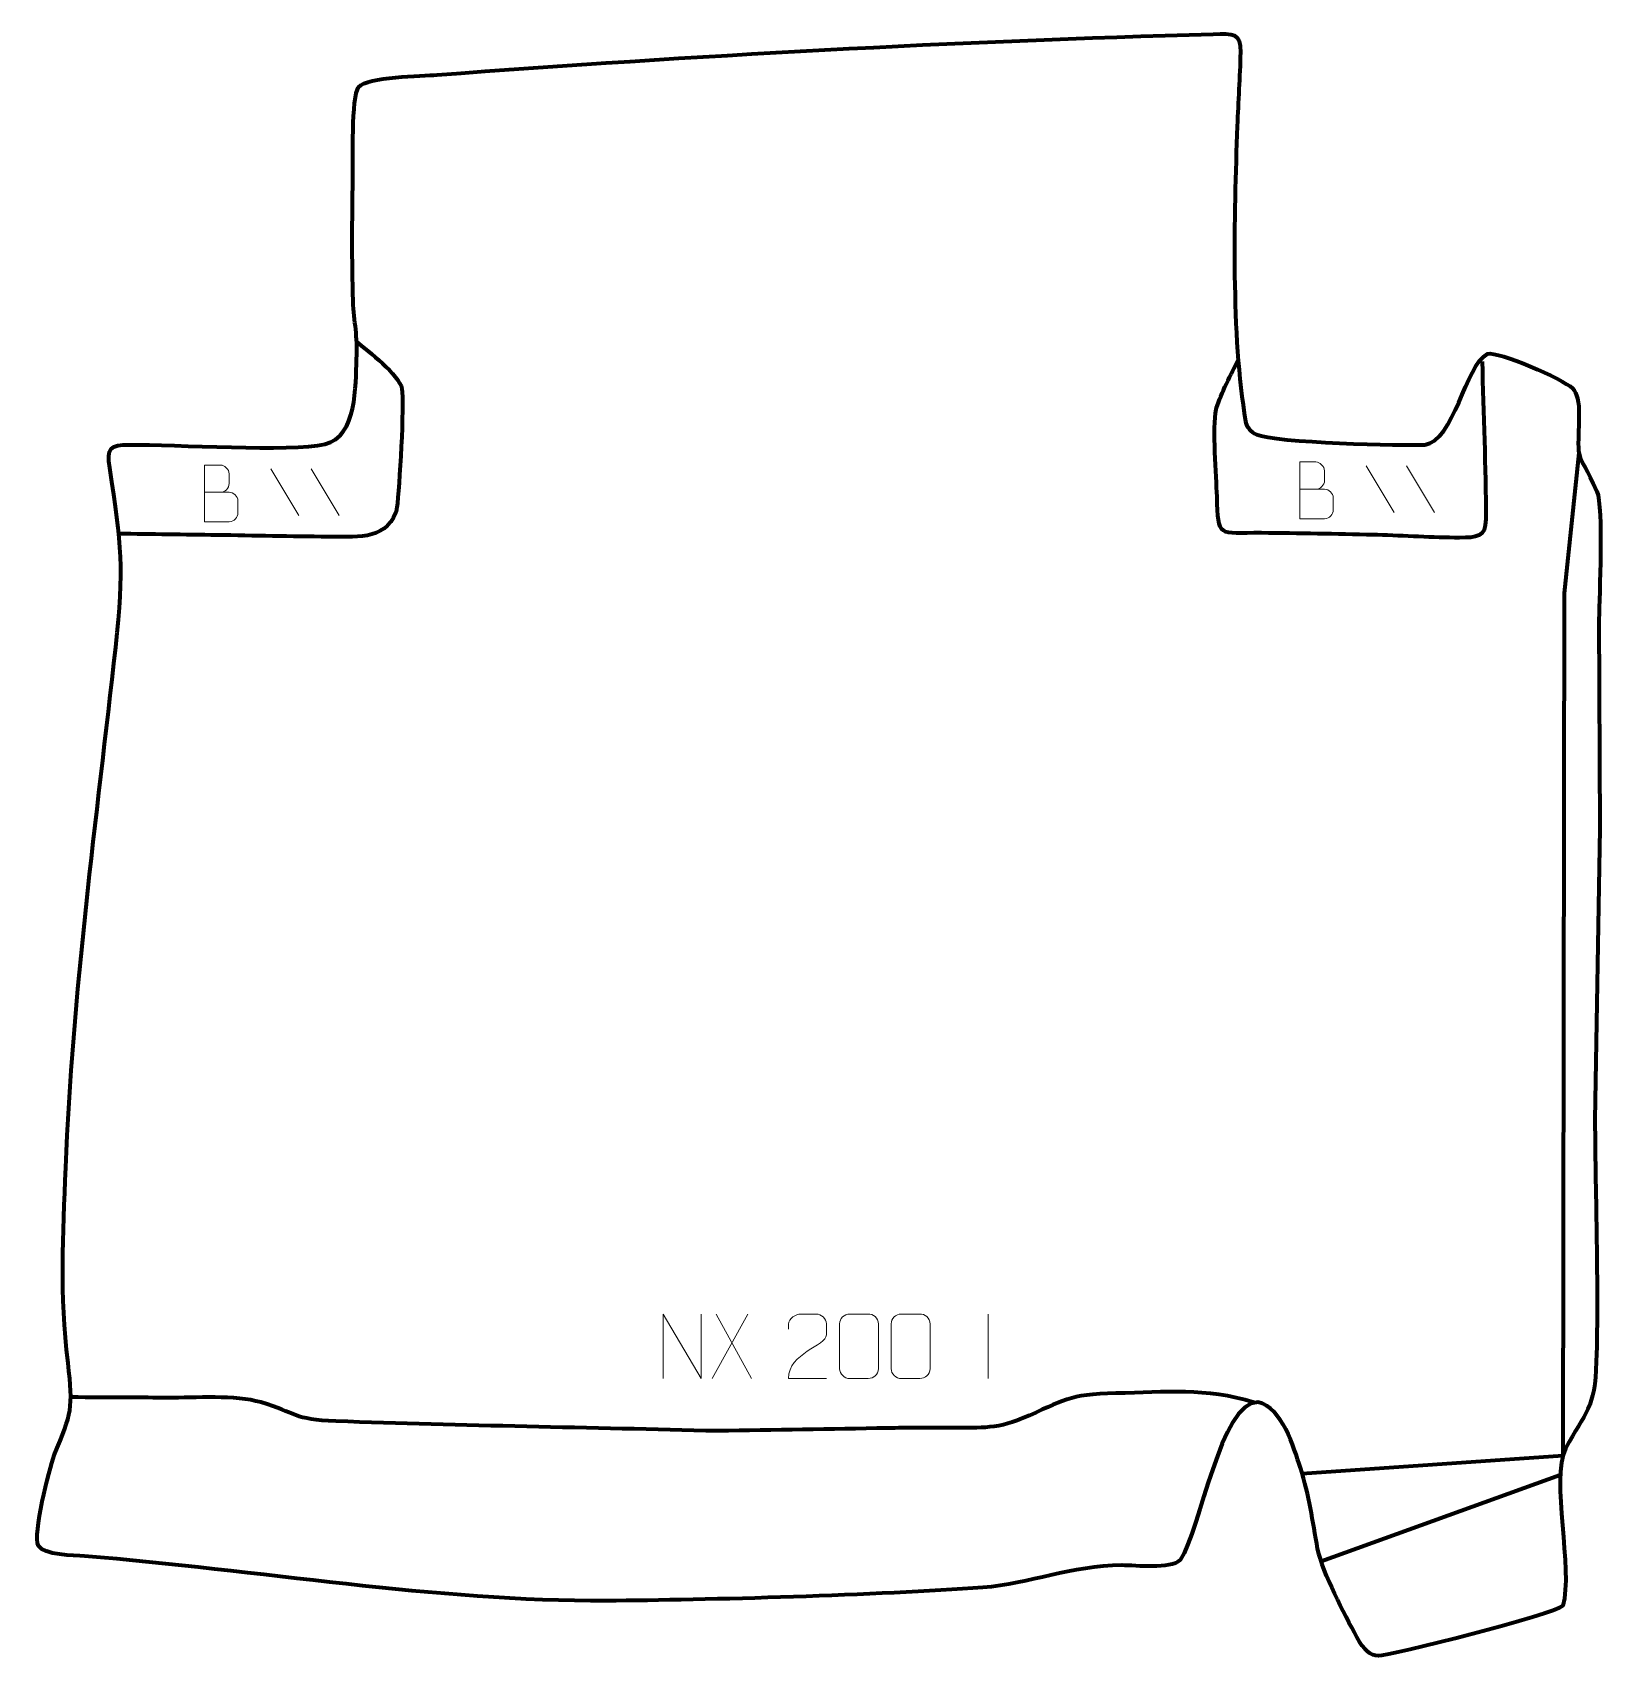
# Model space of a CAD drawing. Header units: millimetres. Extents: x -544 to 65, y 50 to 680.
import ezdxf

# ---------------------------------------------------------------- set-up
doc = ezdxf.new("R2010")
doc.units = ezdxf.units.MM
doc.header["$MEASUREMENT"] = 0
doc.layers.add('layer 2', color=7, linetype='Continuous')
doc.layers.add('layer 3', color=7, linetype='Continuous')

msp = doc.modelspace()

# ---------------------------------------------------------------- linework, layer by layer
at = {"layer": 'layer 2', "color": 142, "lineweight": 158}
for points, knots in [([(-418.5363, 560.0488), (-414.3789, 556.4554), (-401.8968, 546.9507), (-401.038, 541.9055), (-401.038, 541.9055), (-400.036, 536.0188), (-401.9507, 503.0453), (-402.9504, 495.8097), (-402.9504, 495.8097), (-403.0725, 495.0336), (-403.1761, 494.5569), (-403.3928, 493.815), (-403.3928, 493.815), (-407.4884, 482.6499), (-420.0541, 484.4106), (-429.6066, 484.4264), (-429.6066, 484.4264), (-443.9597, 484.45), (-458.2736, 484.8351), (-472.6176, 485.0461), (-472.6176, 485.0461), (-485.3338, 485.2079), (-498.05, 485.3779), (-510.7659, 485.5589)], [0, 0, 0, 0, 0.14285714, 0.14285714, 0.14285714, 0.14285714, 0.28571429, 0.28571429, 0.28571429, 0.28571429, 0.42857143, 0.42857143, 0.42857143, 0.42857143, 0.57142857, 0.57142857, 0.57142857, 0.57142857, 0.71428571, 0.71428571, 0.71428571, 0.71428571, 1, 1, 1, 1]), ([(17.7073, 552.3886), (18.1477, 532.1448), (19.1826, 511.3678), (19.108, 491.1874), (19.108, 491.1874), (19.0822, 484.1671), (15.5887, 484.0565), (8.9589, 484.0335), (8.9589, 484.0335), (-1.4367, 483.9974), (-12.3744, 484.8289), (-22.8448, 485.0943), (-22.8448, 485.0943), (-22.8448, 485.0943), (-24.3461, 485.1323), (-24.3461, 485.1323), (-24.3461, 485.1323), (-38.8199, 485.4639), (-53.2867, 485.7442), (-67.7639, 485.8745), (-67.7639, 485.8745), (-84.8039, 486.012), (-84.5163, 483.5695), (-85.0368, 500.0513), (-85.0368, 500.0513), (-85.2816, 507.8086), (-86.8623, 526.893), (-85.3347, 533.6644), (-85.3347, 533.6644), (-85.3347, 533.6644), (-85.1827, 534.3383), (-85.1827, 534.3383), (-85.1827, 534.3383), (-83.6374, 539.7664), (-79.3757, 547.6953), (-76.833, 553.0227)], [0, 0, 0, 0, 0.1, 0.1, 0.1, 0.1, 0.2, 0.2, 0.2, 0.2, 0.3, 0.3, 0.3, 0.3, 0.4, 0.4, 0.4, 0.4, 0.5, 0.5, 0.5, 0.5, 0.6, 0.6, 0.6, 0.6, 0.7, 0.7, 0.7, 0.7, 0.8, 0.8, 0.8, 0.8, 1, 1, 1, 1]), ([(55.2432, 516.7501), (55.2432, 516.7501), (49.4608, 462.598), (49.4608, 462.598), (49.4608, 462.598), (49.4608, 462.598), (48.9843, 128.277), (48.9843, 128.277), (48.9843, 128.277), (48.9843, 128.277), (-52.0091, 121.2664), (-52.0091, 121.2664)], [0, 0, 0, 0, 0.25, 0.25, 0.25, 0.25, 0.5, 0.5, 0.5, 0.5, 1, 1, 1, 1]), ([(-70.6204, 148.8717), (-89.8584, 154.7609), (-104.6126, 152.8936), (-124.244, 152.4849), (-124.244, 152.4849), (-142.9447, 152.0956), (-144.1181, 149.7242), (-160.6714, 142.6562), (-160.6714, 142.6562), (-170.9369, 138.3239), (-178.4176, 139.1505), (-189.4519, 139.1408), (-189.4519, 139.1408), (-193.3397, 139.1364), (-197.2229, 139.1503), (-201.111, 139.1189), (-201.111, 139.1189), (-205.0218, 139.0782), (-208.9306, 139.0312), (-212.8411, 138.9658), (-212.8411, 138.9658), (-234.7215, 138.5793), (-256.6029, 138.2146), (-278.5528, 137.8629), (-278.5528, 137.8629), (-327.8451, 139.146), (-377.3748, 139.915), (-426.6238, 141.6482), (-426.6238, 141.6482), (-443.0481, 142.2262), (-441.7654, 144.8479), (-455.638, 148.9736), (-455.638, 148.9736), (-465.5127, 151.9104), (-481.1034, 150.6899), (-491.8628, 150.7417), (-491.8628, 150.7417), (-496.8605, 150.7657), (-501.8582, 150.7907), (-506.856, 150.8145), (-506.856, 150.8145), (-514.3524, 150.8493), (-521.849, 150.8843), (-529.3455, 150.9193)], [0, 0, 0, 0, 0.08333333, 0.08333333, 0.08333333, 0.08333333, 0.16666667, 0.16666667, 0.16666667, 0.16666667, 0.25, 0.25, 0.25, 0.25, 0.33333333, 0.33333333, 0.33333333, 0.33333333, 0.41666667, 0.41666667, 0.41666667, 0.41666667, 0.5, 0.5, 0.5, 0.5, 0.58333333, 0.58333333, 0.58333333, 0.58333333, 0.66666667, 0.66666667, 0.66666667, 0.66666667, 0.75, 0.75, 0.75, 0.75, 0.83333333, 0.83333333, 0.83333333, 0.83333333, 1, 1, 1, 1])]:
    msp.add_open_spline(points, degree=3, knots=knots, dxfattribs=at)
msp.add_open_spline([(47.9932, 120.7945), (47.9932, 120.7945), (-44.691, 87.3313), (-44.691, 87.3313)], degree=3, dxfattribs=at)
at = {"layer": 'layer 3', "color": 242, "lineweight": 158}
msp.add_open_spline([(61.4412, 258.4937), (61.4412, 258.4937), (63.2983, 371.3775), (63.2983, 371.3775), (63.2983, 371.3775), (63.2983, 371.3775), (63.0146, 452.5291), (63.0146, 452.5291), (63.0146, 452.5291), (63.1423, 461.6598), (64.7703, 495.6978), (62.2277, 501.9567), (62.2277, 501.9567), (54.179, 519.9609), (54.7444, 510.4623), (55.2597, 531.4808), (55.2597, 531.4808), (55.3903, 536.8076), (54.527, 539.902), (52.7376, 542.0137), (52.7376, 542.0137), (49.1604, 545.3246), (23.8616, 556.6728), (19.7761, 555.2535), (19.7761, 555.2535), (11.1706, 550.9032), (6.8012, 521.2881), (-4.5464, 520.0707), (-4.5464, 520.0707), (-12.3824, 519.5742), (-62.9849, 520.8891), (-69.7088, 524.037), (-69.7088, 524.037), (-71.9173, 525.0709), (-73.5582, 526.6494), (-73.9709, 529.0692), (-73.9709, 529.0692), (-79.6763, 562.5197), (-78.4931, 608.4791), (-77.2178, 643.543), (-77.2178, 643.543), (-76.8708, 653.0876), (-76.1537, 662.563), (-75.9751, 672.1242), (-75.9751, 672.1242), (-75.8622, 679.8319), (-78.7536, 679.4038), (-86.4865, 679.2023), (-86.4865, 679.2023), (-185.9272, 676.5134), (-288.1732, 670.8323), (-387.3111, 663.4242), (-387.3111, 663.4242), (-393.1339, 662.9891), (-414.4644, 662.6593), (-417.749, 658.6649), (-417.749, 658.6649), (-420.6886, 655.0899), (-419.8879, 629.4727), (-420.0039, 622.9427), (-420.0039, 622.9427), (-420.2828, 607.2232), (-420.3295, 591.5653), (-419.9388, 575.8465), (-419.9388, 575.8465), (-419.4748, 567.2682), (-418.0853, 562.3383), (-418.5544, 553.1778), (-418.5544, 553.1778), (-418.9972, 543.1318), (-418.2908, 523.1241), (-430.8599, 520.2844), (-430.8599, 520.2844), (-444.0833, 517.2968), (-489.0157, 520.1069), (-506.5264, 520.0951), (-506.5264, 520.0951), (-514.2799, 520.0899), (-515.337, 518.8493), (-514.2363, 511.1351), (-514.2363, 511.1351), (-509.7341, 480.9679), (-508.4747, 472.4741), (-511.9227, 441.5836), (-511.9227, 441.5836), (-519.3401, 375.2073), (-528.6396, 306.5707), (-531.3006, 239.9487), (-531.3006, 239.9487), (-532.3286, 213.2552), (-533.6013, 191.1215), (-530.4032, 164.2999), (-530.4032, 164.2999), (-528.3002, 146.2238), (-528.9672, 144.9939), (-535.7564, 128.4296), (-535.7564, 128.4296), (-537.7443, 123.0013), (-544.1827, 97.6911), (-541.853, 93.3598), (-541.853, 93.3598), (-539.8853, 89.7016), (-528.0476, 89.6519), (-524.0299, 89.334), (-524.0299, 89.334), (-457.5092, 84.0693), (-387.5686, 71.6763), (-321.6538, 72.0632), (-321.6538, 72.0632), (-282.6854, 72.2919), (-216.1971, 74.217), (-175.7773, 77.2013), (-175.7773, 77.2013), (-157.635, 78.5408), (-141.5779, 85.7774), (-121.8945, 85.8019), (-121.8945, 85.8019), (-116.3185, 85.8088), (-103.1919, 84.1588), (-99.3535, 87.8046), (-99.3535, 87.8046), (-91.1498, 100.2051), (-83.9619, 149.0978), (-69.0352, 149.054), (-69.0352, 149.054), (-59.7711, 146.848), (-55.403, 131.6754), (-52.7183, 123.5635), (-52.7183, 123.5635), (-49.2067, 112.608), (-48.0801, 103.2875), (-46.0326, 92.161), (-46.0326, 92.161), (-43.9927, 82.4261), (-35.7395, 67.0801), (-30.851, 57.9977), (-30.851, 57.9977), (-28.019, 52.7362), (-25.5358, 50.8661), (-22.4823, 50.6778), (-22.4823, 50.6778), (-18.9752, 50.4615), (46.4176, 66.8172), (48.9418, 70.1275), (48.9418, 70.1275), (53.1524, 84.1278), (44.0874, 119.1678), (50.0073, 131.0639), (50.0073, 131.0639), (57.8082, 145.3777), (61.4427, 146.3782), (61.9726, 164.7336), (61.9726, 164.7336), (62.873, 195.9352), (61.5758, 227.2709), (61.4412, 258.4937)], degree=3, knots=[0, 0, 0, 0, 0.025, 0.025, 0.025, 0.025, 0.05, 0.05, 0.05, 0.05, 0.075, 0.075, 0.075, 0.075, 0.1, 0.1, 0.1, 0.1, 0.125, 0.125, 0.125, 0.125, 0.15, 0.15, 0.15, 0.15, 0.175, 0.175, 0.175, 0.175, 0.2, 0.2, 0.2, 0.2, 0.225, 0.225, 0.225, 0.225, 0.25, 0.25, 0.25, 0.25, 0.275, 0.275, 0.275, 0.275, 0.3, 0.3, 0.3, 0.3, 0.325, 0.325, 0.325, 0.325, 0.35, 0.35, 0.35, 0.35, 0.375, 0.375, 0.375, 0.375, 0.4, 0.4, 0.4, 0.4, 0.425, 0.425, 0.425, 0.425, 0.45, 0.45, 0.45, 0.45, 0.475, 0.475, 0.475, 0.475, 0.5, 0.5, 0.5, 0.5, 0.525, 0.525, 0.525, 0.525, 0.55, 0.55, 0.55, 0.55, 0.575, 0.575, 0.575, 0.575, 0.6, 0.6, 0.6, 0.6, 0.625, 0.625, 0.625, 0.625, 0.65, 0.65, 0.65, 0.65, 0.675, 0.675, 0.675, 0.675, 0.7, 0.7, 0.7, 0.7, 0.725, 0.725, 0.725, 0.725, 0.75, 0.75, 0.75, 0.75, 0.775, 0.775, 0.775, 0.775, 0.8, 0.8, 0.8, 0.8, 0.825, 0.825, 0.825, 0.825, 0.85, 0.85, 0.85, 0.85, 0.875, 0.875, 0.875, 0.875, 0.9, 0.9, 0.9, 0.9, 0.925, 0.925, 0.925, 0.925, 0.95, 0.95, 0.95, 0.95, 1, 1, 1, 1], dxfattribs=at)
at = {"layer": 'layer 3', "color": 250, "lineweight": 9}
for points, knots in [([(-477.5564, 501.6441), (-474.3518, 501.6445), (-471.1925, 501.6445), (-467.9872, 501.6441), (-467.9872, 501.6441), (-466.2474, 501.6289), (-464.5532, 500.0998), (-464.5532, 498.2947), (-464.5532, 498.2947), (-464.5536, 497.3007), (-464.5536, 494.615), (-464.5532, 493.6208), (-464.5532, 493.6208), (-464.5377, 491.9844), (-465.8959, 490.2107), (-467.9405, 490.2256), (-467.9405, 490.2256), (-471.1462, 490.226), (-474.3515, 490.226), (-477.5564, 490.2256), (-477.5564, 490.2256), (-477.5564, 497.5518), (-477.5564, 504.8776), (-477.5564, 512.203), (-477.5564, 512.203), (-475.4658, 512.203), (-473.3748, 512.203), (-471.2838, 512.203), (-471.2838, 512.203), (-469.8035, 512.2186), (-467.9568, 510.5359), (-467.9412, 508.8075), (-467.9412, 508.8075), (-467.9415, 506.9878), (-467.9415, 506.8593), (-467.9412, 505.0393), (-467.9412, 505.0393), (-467.926, 503.2196), (-469.5592, 501.6289), (-471.3295, 501.6441)], [0, 0, 0, 0, 0.09090909, 0.09090909, 0.09090909, 0.09090909, 0.18181818, 0.18181818, 0.18181818, 0.18181818, 0.27272727, 0.27272727, 0.27272727, 0.27272727, 0.36363636, 0.36363636, 0.36363636, 0.36363636, 0.45454545, 0.45454545, 0.45454545, 0.45454545, 0.54545455, 0.54545455, 0.54545455, 0.54545455, 0.63636364, 0.63636364, 0.63636364, 0.63636364, 0.72727273, 0.72727273, 0.72727273, 0.72727273, 0.81818182, 0.81818182, 0.81818182, 0.81818182, 1, 1, 1, 1]), ([(-52.9868, 502.8252), (-49.7822, 502.8256), (-46.6229, 502.8256), (-43.4176, 502.8252), (-43.4176, 502.8252), (-41.6778, 502.81), (-39.9836, 501.2809), (-39.9836, 499.4758), (-39.9836, 499.4758), (-39.984, 498.4818), (-39.984, 495.7961), (-39.9836, 494.8019), (-39.9836, 494.8019), (-39.9681, 493.1655), (-41.3263, 491.3918), (-43.3709, 491.4067), (-43.3709, 491.4067), (-46.5766, 491.4071), (-49.7819, 491.4071), (-52.9868, 491.4067), (-52.9868, 491.4067), (-52.9868, 498.7329), (-52.9868, 506.0587), (-52.9868, 513.3841), (-52.9868, 513.3841), (-50.8962, 513.3841), (-48.8052, 513.3841), (-46.7142, 513.3841), (-46.7142, 513.3841), (-45.2339, 513.3997), (-43.3872, 511.717), (-43.3716, 509.9886), (-43.3716, 509.9886), (-43.3719, 508.1689), (-43.3719, 508.0404), (-43.3716, 506.2204), (-43.3716, 506.2204), (-43.3564, 504.4007), (-44.9896, 502.81), (-46.7599, 502.8252)], [0, 0, 0, 0, 0.09090909, 0.09090909, 0.09090909, 0.09090909, 0.18181818, 0.18181818, 0.18181818, 0.18181818, 0.27272727, 0.27272727, 0.27272727, 0.27272727, 0.36363636, 0.36363636, 0.36363636, 0.36363636, 0.45454545, 0.45454545, 0.45454545, 0.45454545, 0.54545455, 0.54545455, 0.54545455, 0.54545455, 0.63636364, 0.63636364, 0.63636364, 0.63636364, 0.72727273, 0.72727273, 0.72727273, 0.72727273, 0.81818182, 0.81818182, 0.81818182, 0.81818182, 1, 1, 1, 1]), ([(-299.6828, 158.191), (-299.6828, 158.191), (-299.6828, 183.1445), (-299.6828, 183.1445), (-299.6828, 183.1445), (-299.6828, 183.1445), (-285.028, 158.191), (-285.028, 158.191), (-285.028, 158.191), (-285.028, 158.191), (-285.028, 183.1445), (-285.028, 183.1445)], [0, 0, 0, 0, 0.25, 0.25, 0.25, 0.25, 0.5, 0.5, 0.5, 0.5, 1, 1, 1, 1]), ([(-236.4386, 158.2095), (-241.353, 158.2098), (-246.2674, 158.2098), (-251.1815, 158.2095), (-251.1815, 158.2095), (-251.1815, 168.1418), (-236.5305, 170.783), (-236.4386, 175.0933), (-236.4386, 175.0933), (-236.4389, 176.5174), (-236.4389, 177.9411), (-236.4386, 179.3644), (-236.4386, 179.3644), (-236.4555, 181.4415), (-238.5783, 183.1663), (-240.2493, 183.1836), (-240.2493, 183.1836), (-242.3225, 183.1832), (-244.3954, 183.1832), (-246.4678, 183.1836), (-246.4678, 183.1836), (-248.2899, 183.2001), (-251.1146, 181.408), (-251.1815, 179.3144), (-251.1815, 179.3144), (-251.1815, 179.3144), (-251.1815, 177.2596), (-251.1815, 177.2596)], [0, 0, 0, 0, 0.125, 0.125, 0.125, 0.125, 0.25, 0.25, 0.25, 0.25, 0.375, 0.375, 0.375, 0.375, 0.5, 0.5, 0.5, 0.5, 0.625, 0.625, 0.625, 0.625, 0.75, 0.75, 0.75, 0.75, 1, 1, 1, 1]), ([(-227.3907, 183.1959), (-225.0246, 183.1959), (-222.6581, 183.1959), (-220.2916, 183.1959), (-220.2916, 183.1959), (-218.3111, 183.2315), (-216.2851, 181.7372), (-216.258, 179.2951), (-216.258, 179.2951), (-216.2584, 173.5377), (-216.2584, 167.7799), (-216.258, 162.0217), (-216.258, 162.0217), (-216.4001, 159.6941), (-218.1065, 158.2118), (-220.2916, 158.201), (-220.2916, 158.201), (-222.664, 158.2014), (-225.0364, 158.2014), (-227.4084, 158.201), (-227.4084, 158.201), (-229.3669, 158.0954), (-231.3733, 159.9833), (-231.3619, 162.0043), (-231.3619, 162.0043), (-231.3615, 167.7849), (-231.3615, 173.5652), (-231.3619, 179.345), (-231.3619, 179.345), (-231.3576, 181.487), (-229.5805, 183.2095), (-227.3907, 183.1959)], [0, 0, 0, 0, 0.11111111, 0.11111111, 0.11111111, 0.11111111, 0.22222222, 0.22222222, 0.22222222, 0.22222222, 0.33333333, 0.33333333, 0.33333333, 0.33333333, 0.44444444, 0.44444444, 0.44444444, 0.44444444, 0.55555556, 0.55555556, 0.55555556, 0.55555556, 0.66666667, 0.66666667, 0.66666667, 0.66666667, 0.77777778, 0.77777778, 0.77777778, 0.77777778, 1, 1, 1, 1]), ([(-207.3907, 183.1959), (-205.0246, 183.1959), (-202.6581, 183.1959), (-200.2916, 183.1959), (-200.2916, 183.1959), (-198.3111, 183.2315), (-196.2851, 181.7372), (-196.258, 179.2951), (-196.258, 179.2951), (-196.2584, 173.5377), (-196.2584, 167.7799), (-196.258, 162.0217), (-196.258, 162.0217), (-196.4001, 159.6941), (-198.1065, 158.2118), (-200.2916, 158.201), (-200.2916, 158.201), (-202.664, 158.2014), (-205.0364, 158.2014), (-207.4084, 158.201), (-207.4084, 158.201), (-209.3669, 158.0954), (-211.3733, 159.9833), (-211.3619, 162.0043), (-211.3619, 162.0043), (-211.3615, 167.7849), (-211.3615, 173.5652), (-211.3619, 179.345), (-211.3619, 179.345), (-211.3576, 181.487), (-209.5805, 183.2095), (-207.3907, 183.1959)], [0, 0, 0, 0, 0.11111111, 0.11111111, 0.11111111, 0.11111111, 0.22222222, 0.22222222, 0.22222222, 0.22222222, 0.33333333, 0.33333333, 0.33333333, 0.33333333, 0.44444444, 0.44444444, 0.44444444, 0.44444444, 0.55555556, 0.55555556, 0.55555556, 0.55555556, 0.66666667, 0.66666667, 0.66666667, 0.66666667, 0.77777778, 0.77777778, 0.77777778, 0.77777778, 1, 1, 1, 1])]:
    msp.add_open_spline(points, degree=3, knots=knots, dxfattribs=at)
for points in [[(-451.7946, 510.6914), (-451.7946, 510.6914), (-440.905, 492.5974), (-440.905, 492.5974)], [(-436.1794, 510.6914), (-436.1794, 510.6914), (-425.2898, 492.5974), (-425.2898, 492.5974)], [(-27.225, 511.8725), (-27.225, 511.8725), (-16.3354, 493.7785), (-16.3354, 493.7785)], [(-11.6098, 511.8725), (-11.6098, 511.8725), (-0.7202, 493.7785), (-0.7202, 493.7785)], [(-266.9397, 183.1445), (-266.9397, 183.1445), (-280.6803, 158.2487), (-280.6803, 158.2487)], [(-279.2257, 183.1445), (-279.2257, 183.1445), (-265.4851, 158.191), (-265.4851, 158.191)], [(-173.81, 183.1837), (-173.81, 183.1837), (-173.81, 158.2096), (-173.81, 158.2096)]]:
    msp.add_open_spline(points, degree=3, dxfattribs=at)

doc.saveas('drawing.dxf')
